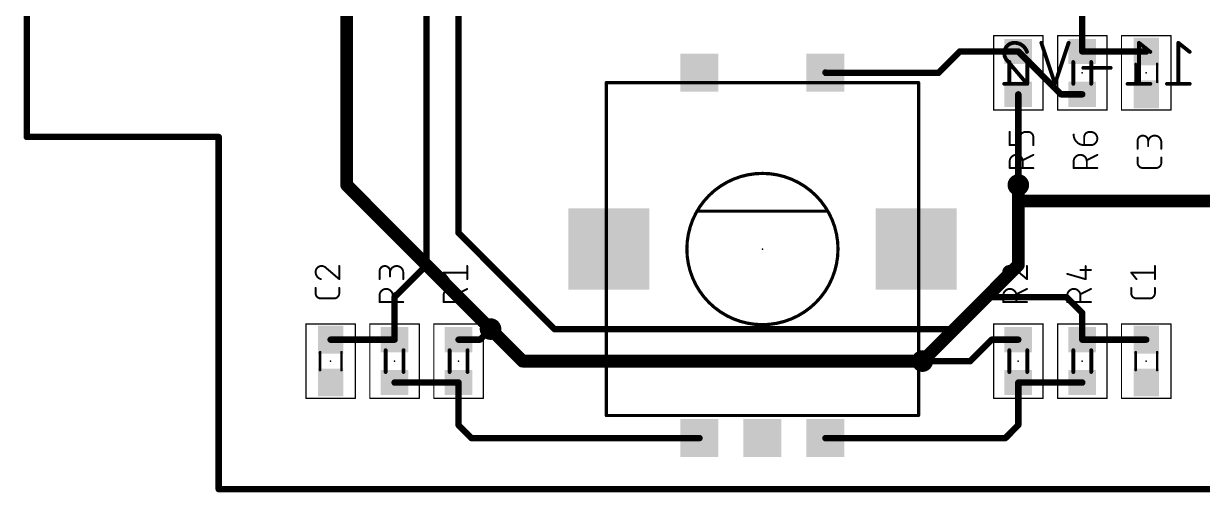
# Model space of a CAD drawing. Extents: x -10 to 79, y 9 to 113.
# Drawn here: x -10.29 to 36.52, y 8.76 to 27.36 of the extents above; entities that cross this region are included whole.
import ezdxf

# ---------------------------------------------------------------- set-up
doc = ezdxf.new("R2010")
doc.units = 0
for name, color, linetype in [('1', 12, 'CONTINUOUS'), ('16', 132, 'CONTINUOUS'), ('17', 110, 'CONTINUOUS'), ('18', 110, 'CONTINUOUS'), ('20', 31, 'CONTINUOUS'), ('21', 253, 'CONTINUOUS'), ('22', 253, 'CONTINUOUS'), ('23', 53, 'CONTINUOUS'), ('25', 253, 'CONTINUOUS'), ('39', 12, 'CONTINUOUS'), ('51', 253, 'CONTINUOUS')]:
    doc.layers.add(name, color=color, linetype=linetype)

# ---------------------------------------------------------------- blocks, each defined once
blk = doc.blocks.new('RECT')
blk.add_solid([(-0.5, -0.5), (0.5, -0.5), (-0.5, 0.5), (0.5, 0.5)])
blk = doc.blocks.new('SQUAREP')
blk.add_solid([(-0.5, -0.5), (0.5, -0.5), (-0.5, 0.5), (0.5, 0.5)])
blk = doc.blocks.new('ROUNDV')
at = {"const_width": 0.5}
blk.add_lwpolyline([(0, -0.25, 1), (0, 0.25, 1), (0, -0.25)], format="xyb", dxfattribs=at)

msp = doc.modelspace()

# ---------------------------------------------------------------- linework, layer by layer
at = {"layer": '1', "const_width": 0.254}
for points in [[(-10.16, 22.86), (-10.16, 113.03)], [(5.715, 28.575), (5.715, 17.78)], [(6.985, 27.94), (6.985, 19.05)], [(31.75, 27.94), (31.75, 26.25)], [(26.885, 26.25), (26.035, 25.4)], [(29.21, 26.25), (26.885, 26.25)], [(30.91, 24.55), (29.21, 26.25)], [(34.29, 26.25), (31.75, 26.25)], [(21.565, 25.4), (21.55, 25.415)], [(26.035, 25.4), (21.565, 25.4)], [(29.21, 24.55), (29.21, 20.955)], [(31.75, 24.55), (30.91, 24.55)], [(-2.54, 22.86), (-10.16, 22.86)], [(-2.54, 8.89), (-2.54, 22.86)], [(6.985, 19.05), (10.795, 15.24)], [(5.715, 17.78), (4.445, 16.51)], [(4.445, 16.51), (4.445, 14.82)], [(26.67, 15.24), (27.94, 16.51)], [(27.94, 16.51), (31.115, 16.51)], [(31.115, 16.51), (31.75, 15.875)], [(31.75, 15.875), (31.75, 14.82)], [(7.835, 14.82), (8.255, 15.24)], [(10.795, 15.24), (26.67, 15.24)], [(1.905, 14.82), (4.445, 14.82)], [(6.985, 14.82), (7.835, 14.82)], [(28.155, 14.82), (27.305, 13.97)], [(29.21, 14.82), (28.155, 14.82)], [(31.75, 14.82), (34.29, 14.82)], [(27.305, 13.97), (25.4, 13.97)], [(4.445, 13.12), (6.985, 13.12)], [(6.985, 11.43), (6.985, 13.12)], [(29.21, 11.43), (29.21, 13.12)], [(29.21, 13.12), (31.75, 13.12)], [(7.5, 10.915), (6.985, 11.43)], [(28.695, 10.915), (29.21, 11.43)], [(16.55, 10.915), (7.5, 10.915)], [(21.55, 10.915), (28.695, 10.915)], [(78.74, 8.89), (-2.54, 8.89)]]:
    msp.add_lwpolyline(points, dxfattribs=at)
at = {"layer": '1', "const_width": 0.127}
for points in [[(26.885, 26.3135, 1), (26.885, 26.1865)], [(26.9299, 26.2051, 1), (26.8401, 26.2949)], [(29.2549, 26.2949, 1), (29.1651, 26.2051)], [(29.21, 26.1865, 1), (29.21, 26.3135)], [(31.75, 26.3135, 1), (31.75, 26.1865)], [(31.6865, 26.25, 1), (31.8135, 26.25)], [(34.29, 26.1865, 1), (34.29, 26.3135)], [(21.5949, 25.4599, 1), (21.5051, 25.3701)], [(21.565, 25.4635, 1), (21.565, 25.3365)], [(21.5201, 25.3551, 1), (21.6099, 25.4449)], [(25.9901, 25.4449, 1), (26.0799, 25.3551)], [(26.035, 25.3365, 1), (26.035, 25.4635)], [(29.2735, 24.55, 1), (29.1465, 24.55)], [(30.91, 24.6135, 1), (30.91, 24.4865)], [(30.8651, 24.5051, 1), (30.9549, 24.5949)], [(31.75, 24.4865, 1), (31.75, 24.6135)], [(-10.16, 22.9235, 1), (-10.16, 22.7965)], [(-2.4765, 22.86, 1), (-2.6035, 22.86)], [(-2.54, 22.7965, 1), (-2.54, 22.9235)], [(-10.2235, 22.86, 1), (-10.0965, 22.86)], [(29.1465, 20.955, 1), (29.2735, 20.955)], [(7.0299, 19.0949, 1), (6.9401, 19.0051)], [(6.9215, 19.05, 1), (7.0485, 19.05)], [(5.6515, 17.78, 1), (5.7785, 17.78)], [(5.7599, 17.7351, 1), (5.6701, 17.8249)], [(4.5085, 16.51, 1), (4.3815, 16.51)], [(4.4001, 16.5549, 1), (4.4899, 16.4651)], [(27.94, 16.5735, 1), (27.94, 16.4465)], [(27.9849, 16.4651, 1), (27.8951, 16.5549)], [(31.1599, 16.5549, 1), (31.0701, 16.4651)], [(31.115, 16.4465, 1), (31.115, 16.5735)], [(31.8135, 15.875, 1), (31.6865, 15.875)], [(31.7051, 15.8301, 1), (31.7949, 15.9199)], [(8.2999, 15.1951, 1), (8.2101, 15.2849)], [(10.795, 15.3035, 1), (10.795, 15.1765)], [(10.7501, 15.1951, 1), (10.8399, 15.2849)], [(26.6251, 15.2849, 1), (26.7149, 15.1951)], [(26.67, 15.1765, 1), (26.67, 15.3035)], [(1.905, 14.8835, 1), (1.905, 14.7565)], [(4.3815, 14.82, 1), (4.5085, 14.82)], [(4.445, 14.7565, 1), (4.445, 14.8835)], [(6.985, 14.8835, 1), (6.985, 14.7565)], [(7.7901, 14.8649, 1), (7.8799, 14.7751)], [(7.835, 14.7565, 1), (7.835, 14.8835)], [(28.155, 14.8835, 1), (28.155, 14.7565)], [(28.1999, 14.7751, 1), (28.1101, 14.8649)], [(29.21, 14.7565, 1), (29.21, 14.8835)], [(31.75, 14.8835, 1), (31.75, 14.7565)], [(31.6865, 14.82, 1), (31.8135, 14.82)], [(34.29, 14.7565, 1), (34.29, 14.8835)], [(25.4, 14.0335, 1), (25.4, 13.9065)], [(27.2601, 14.0149, 1), (27.3499, 13.9251)], [(27.305, 13.9065, 1), (27.305, 14.0335)], [(4.445, 13.1835, 1), (4.445, 13.0565)], [(7.0485, 13.12, 1), (6.9215, 13.12)], [(6.985, 13.0565, 1), (6.985, 13.1835)], [(29.2735, 13.12, 1), (29.1465, 13.12)], [(29.21, 13.1835, 1), (29.21, 13.0565)], [(31.75, 13.0565, 1), (31.75, 13.1835)], [(7.0299, 11.4749, 1), (6.9401, 11.3851)], [(6.9215, 11.43, 1), (7.0485, 11.43)], [(29.1465, 11.43, 1), (29.2735, 11.43)], [(29.2549, 11.3851, 1), (29.1651, 11.4749)], [(7.5, 10.9785, 1), (7.5, 10.8515)], [(7.4551, 10.8701, 1), (7.5449, 10.9599)], [(16.55, 10.8515, 1), (16.55, 10.9785)], [(21.55, 10.9785, 1), (21.55, 10.8515)], [(28.6501, 10.9599, 1), (28.7399, 10.8701)], [(28.695, 10.8515, 1), (28.695, 10.9785)], [(-2.54, 8.9535, 1), (-2.54, 8.8265)], [(-2.6035, 8.89, 1), (-2.4765, 8.89)]]:
    msp.add_lwpolyline(points, format="xyb", dxfattribs=at)
at = {"layer": '16'}
for points, const_width in [([(-10.16, 22.86), (-10.16, 113.03)], 0.254), ([(2.54, 36.195), (2.54, 20.955)], 0.508), ([(-2.54, 22.86), (-10.16, 22.86)], 0.254), ([(-2.54, 8.89), (-2.54, 22.86)], 0.254), ([(2.54, 20.955), (8.255, 15.24)], 0.508), ([(29.21, 20.32), (29.21, 20.955)], 0.508), ([(29.21, 17.78), (29.21, 20.32)], 0.508), ([(48.895, 20.32), (29.21, 20.32)], 0.508), ([(25.4, 13.97), (29.21, 17.78)], 0.508), ([(8.255, 15.24), (9.525, 13.97)], 0.508), ([(9.525, 13.97), (25.4, 13.97)], 0.508), ([(78.74, 8.89), (-2.54, 8.89)], 0.254)]:
    msp.add_lwpolyline(points, dxfattribs=dict(at, const_width=const_width))
for points, const_width in [([(-10.16, 22.9235, 1), (-10.16, 22.7965)], 0.127), ([(-2.4765, 22.86, 1), (-2.6035, 22.86)], 0.127), ([(-2.54, 22.7965, 1), (-2.54, 22.9235)], 0.127), ([(-10.2235, 22.86, 1), (-10.0965, 22.86)], 0.127), ([(2.6298, 21.0448, 1), (2.4502, 20.8652)], 0.254), ([(2.413, 20.955, 1), (2.667, 20.955)], 0.254), ([(29.337, 20.955, 1), (29.083, 20.955)], 0.254), ([(29.337, 20.32, 1), (29.083, 20.32)], 0.254), ([(29.21, 20.447, 1), (29.21, 20.193)], 0.254), ([(29.083, 20.32, 1), (29.337, 20.32)], 0.254), ([(29.083, 17.78, 1), (29.337, 17.78)], 0.254), ([(29.2998, 17.6902, 1), (29.1202, 17.8698)], 0.254), ([(8.3448, 15.3298, 1), (8.1652, 15.1502)], 0.254), ([(8.1652, 15.1502, 1), (8.3448, 15.3298)], 0.254), ([(9.525, 14.097, 1), (9.525, 13.843)], 0.254), ([(9.4352, 13.8802, 1), (9.6148, 14.0598)], 0.254), ([(25.3102, 14.0598, 1), (25.4898, 13.8802)], 0.254), ([(25.4, 13.843, 1), (25.4, 14.097)], 0.254), ([(-2.54, 8.9535, 1), (-2.54, 8.8265)], 0.127), ([(-2.6035, 8.89, 1), (-2.4765, 8.89)], 0.127)]:
    msp.add_lwpolyline(points, format="xyb", dxfattribs=dict(at, const_width=const_width))
at = {"layer": '20', "const_width": 0.254}
for points in [[(-10.16, 22.86), (-10.16, 113.03)], [(-2.54, 22.86), (-10.16, 22.86)], [(-2.54, 8.89), (-2.54, 22.86)], [(-2.54, 8.89), (78.74, 8.89)]]:
    msp.add_lwpolyline(points, dxfattribs=at)
at = {"layer": '20', "const_width": 0.127}
for points in [[(-10.16, 22.9235, 1), (-10.16, 22.7965)], [(-2.4765, 22.86, 1), (-2.6035, 22.86)], [(-2.54, 22.7965, 1), (-2.54, 22.9235)], [(-10.2235, 22.86, 1), (-10.0965, 22.86)], [(-2.54, 8.9535, 1), (-2.54, 8.8265)], [(-2.6035, 8.89, 1), (-2.4765, 8.89)]]:
    msp.add_lwpolyline(points, format="xyb", dxfattribs=at)
at = {"layer": '21', "const_width": 0.127}
for points in [[(25.25, 25.015), (12.85, 25.015)], [(12.85, 25.015), (12.85, 11.815)], [(25.25, 11.815), (25.25, 25.015)], [(16.45, 19.915), (21.65, 19.915)], [(12.85, 11.815), (25.25, 11.815)]]:
    msp.add_lwpolyline(points, dxfattribs=at)
at = {"layer": '21'}
for points, const_width in [([(12.85, 25.0467, 1), (12.85, 24.9833)], 0.0635), ([(12.8818, 25.015, 1), (12.8183, 25.015)], 0.0635), ([(25.2817, 25.015, 1), (25.2183, 25.015)], 0.0635), ([(25.25, 24.9833, 1), (25.25, 25.0467)], 0.0635), ([(19.05, 15.415, 1), (19.05, 21.415, 1), (19.05, 15.415)], 0.127), ([(16.45, 19.9468, 1), (16.45, 19.8833)], 0.0635), ([(21.65, 19.8833, 1), (21.65, 19.9468)], 0.0635), ([(12.85, 11.8468, 1), (12.85, 11.7833)], 0.0635), ([(12.8183, 11.815, 1), (12.8818, 11.815)], 0.0635), ([(25.2183, 11.815, 1), (25.2817, 11.815)], 0.0635), ([(25.25, 11.7833, 1), (25.25, 11.8468)], 0.0635)]:
    msp.add_lwpolyline(points, format="xyb", dxfattribs=dict(at, const_width=const_width))
at = {"layer": '22'}
for points, const_width in [([(29.0576, 26.5938, 0.4142), (28.6512, 26.1874)], 0.1524), ([(28.6512, 26.1874, 0.2053), (28.7867, 25.8713)], 0.1524), ([(28.6893, 26.1874, 1), (28.6131, 26.1874)], 0.0762), ([(28.6131, 26.1874, 1), (28.6893, 26.1874)], 0.0762), ([(29.5543, 26.2326, 0.3252), (29.0576, 26.5938)], 0.1524), ([(29.0576, 26.6319, 1), (29.0576, 26.5557)], 0.0762), ([(29.0576, 26.5557, 1), (29.0576, 26.6319)], 0.0762), ([(29.5181, 26.2208, 1), (29.5906, 26.2443)], 0.0762), ([(30.1602, 26.6058, 1), (30.0879, 26.5818)], 0.0762), ([(31.2439, 26.5818, 1), (31.1716, 26.6058)], 0.0762), ([(34.0243, 26.6236, 1), (33.9767, 26.564)], 0.0762), ([(34.0386, 26.5938, 1), (33.9624, 26.5938)], 0.0762), ([(34.4283, 26.2028, 1), (34.4759, 26.2623)], 0.0762), ([(35.5875, 26.6236, 1), (35.5399, 26.564)], 0.0762), ([(35.6018, 26.5938, 1), (35.5256, 26.5938)], 0.0762), ([(35.9914, 26.2028, 1), (36.039, 26.2623)], 0.0762), ([(28.8157, 25.896, 1), (28.7576, 25.8466)], 0.0762), ([(28.7604, 25.8437, 1), (28.8129, 25.8989)], 0.0762), ([(31.7913, 25.6385, 1), (31.7913, 25.5623)], 0.0762), ([(32.8751, 25.5623, 1), (32.8751, 25.6385)], 0.0762), ([(28.6512, 25.0063, 1), (28.6512, 24.9301)], 0.0762), ([(29.5253, 24.9435, 1), (29.5833, 24.9929)], 0.0762), ([(29.5543, 24.9301, 1), (29.5543, 25.0063)], 0.0762), ([(30.6297, 24.9802, 1), (30.702, 24.9562)], 0.0762), ([(30.6297, 24.9562, 1), (30.702, 24.9802)], 0.0762), ([(33.549, 25.0063, 1), (33.549, 24.9301)], 0.0762), ([(33.9624, 24.9682, 1), (34.0386, 24.9682)], 0.0762), ([(34.4521, 24.9301, 1), (34.4521, 25.0063)], 0.0762), ([(35.1121, 25.0063, 1), (35.1121, 24.9301)], 0.0762), ([(35.5256, 24.9682, 1), (35.6018, 24.9682)], 0.0762), ([(36.0152, 24.9301, 1), (36.0152, 25.0063)], 0.0762)]:
    msp.add_lwpolyline(points, format="xyb", dxfattribs=dict(at, const_width=const_width))
at = {"layer": '22', "const_width": 0.1524}
for points in [[(30.6659, 24.9682), (30.124, 26.5938)], [(31.2077, 26.5938), (30.6659, 24.9682)], [(34.4521, 26.2326), (34.0005, 26.5938)], [(34.0005, 26.5938), (34.0005, 24.9682)], [(36.0152, 26.2326), (35.5637, 26.5938)], [(35.5637, 26.5938), (35.5637, 24.9682)], [(28.7867, 25.8713), (29.5543, 24.9682)], [(32.8751, 25.6004), (31.7913, 25.6004)], [(29.5543, 24.9682), (28.6512, 24.9682)], [(34.4521, 24.9682), (33.549, 24.9682)], [(36.0152, 24.9682), (35.1121, 24.9682)]]:
    msp.add_lwpolyline(points, dxfattribs=at)
at = {"layer": '23'}
for p in [(29.21, 25.4), (31.75, 25.4), (34.29, 25.4), (19.05, 18.415), (1.905, 13.97), (4.445, 13.97), (6.985, 13.97), (29.21, 13.97), (31.75, 13.97), (34.29, 13.97)]:
    msp.add_point(p, dxfattribs=at)
at = {"layer": '25', "const_width": 0.0762}
for points in [[(28.8671, 22.5368), (28.8671, 23.0589)], [(29.5981, 23.0589), (29.4936, 23.0589)], [(32.0336, 23.0589), (32.0858, 23.0589)], [(29.2848, 22.5368), (28.8671, 22.5368)], [(29.2848, 22.8501), (29.2848, 22.5368)], [(29.8069, 22.5368), (29.8069, 22.8501)], [(31.8248, 22.5368), (31.8248, 22.8501)], [(32.0858, 22.5368), (31.8248, 22.5368)], [(33.9471, 22.3927), (33.9471, 22.7059)], [(34.3648, 22.7059), (34.3648, 22.4971)], [(34.8869, 22.3927), (34.8869, 22.6537)], [(29.8069, 22.1502), (29.3892, 21.9414)], [(32.3469, 22.1502), (31.9292, 21.9414)], [(33.9471, 21.8369), (33.9471, 22.0458)], [(34.8869, 22.0458), (34.8869, 21.8369)], [(28.8671, 21.6281), (28.8671, 21.8892)], [(29.8069, 21.6281), (28.8671, 21.6281)], [(29.3892, 21.8892), (29.3892, 21.6281)], [(31.4071, 21.6281), (31.4071, 21.8892)], [(32.3469, 21.6281), (31.4071, 21.6281)], [(31.9292, 21.8892), (31.9292, 21.6281)], [(34.6781, 21.6281), (34.1559, 21.6281)], [(1.7258, 17.6636), (2.2479, 17.2198)], [(2.2479, 17.2198), (2.2479, 17.7419)], [(3.8481, 17.2198), (3.8481, 17.5331)], [(4.2658, 17.5331), (4.2658, 17.3242)], [(4.7879, 17.2198), (4.7879, 17.4808)], [(6.5969, 17.2198), (6.3881, 17.4808)], [(6.3881, 17.4808), (7.3279, 17.4808)], [(7.3279, 17.2198), (7.3279, 17.7419)], [(29.0308, 17.6636), (29.5529, 17.2198)], [(29.5529, 17.2198), (29.5529, 17.7419)], [(31.1531, 17.4286), (31.8841, 17.2198)], [(31.6752, 17.5853), (32.0929, 17.5853)], [(31.8841, 17.2198), (31.8841, 17.7419)], [(33.9019, 17.2198), (33.6931, 17.4808)], [(33.6931, 17.4808), (34.6329, 17.4808)], [(34.6329, 17.2198), (34.6329, 17.7419)], [(1.3081, 16.6641), (1.3081, 16.8729)], [(2.2479, 16.8729), (2.2479, 16.6641)], [(4.7879, 16.8332), (4.3702, 16.6244)], [(7.3279, 16.8332), (6.9102, 16.6244)], [(29.5529, 16.8332), (29.1352, 16.6244)], [(32.0929, 16.8332), (31.6752, 16.6244)], [(33.6931, 16.6641), (33.6931, 16.8729)], [(34.6329, 16.8729), (34.6329, 16.6641)], [(2.0391, 16.4552), (1.5169, 16.4552)], [(3.8481, 16.3111), (3.8481, 16.5722)], [(4.3702, 16.5722), (4.3702, 16.3111)], [(6.3881, 16.3111), (6.3881, 16.5722)], [(6.9102, 16.5722), (6.9102, 16.3111)], [(28.6131, 16.3111), (28.6131, 16.5722)], [(29.1352, 16.5722), (29.1352, 16.3111)], [(31.1531, 16.3111), (31.1531, 16.5722)], [(31.6752, 16.5722), (31.6752, 16.3111)], [(34.4241, 16.4552), (33.9019, 16.4552)], [(4.7879, 16.3111), (3.8481, 16.3111)], [(7.3279, 16.3111), (6.3881, 16.3111)], [(29.5529, 16.3111), (28.6131, 16.3111)], [(32.0929, 16.3111), (31.1531, 16.3111)]]:
    msp.add_lwpolyline(points, dxfattribs=at)
at = {"layer": '25'}
for points, const_width in [([(28.8862, 23.0589, 1), (28.8481, 23.0589)], 0.0381), ([(29.4936, 23.0589, 0.4142), (29.2848, 22.8501)], 0.0762), ([(29.4936, 23.078, 1), (29.4936, 23.0399)], 0.0381), ([(29.4936, 23.0399, 1), (29.4936, 23.078)], 0.0381), ([(29.8069, 22.8501, 0.4142), (29.5981, 23.0589)], 0.0762), ([(29.5981, 23.078, 1), (29.5981, 23.0399)], 0.0381), ([(29.5981, 23.0399, 1), (29.5981, 23.078)], 0.0381), ([(31.4071, 22.9545, 0.4142), (31.8248, 22.5368)], 0.0762), ([(31.4261, 22.9545, 1), (31.388, 22.9545)], 0.0381), ([(32.0336, 23.0589, 0.4142), (31.8248, 22.8501)], 0.0762), ([(32.0336, 23.078, 1), (32.0336, 23.0399)], 0.0381), ([(32.0336, 23.0399, 1), (32.0336, 23.078)], 0.0381), ([(32.0858, 22.5368, 1), (32.0858, 23.0589)], 0.0762), ([(32.0858, 23.078, 1), (32.0858, 23.0399)], 0.0381), ([(32.0858, 23.0399, 1), (32.0858, 23.078)], 0.0381), ([(34.3648, 22.7059, 1), (33.9471, 22.7059)], 0.0762), ([(34.8869, 22.6537, 1), (34.3648, 22.6537)], 0.0762), ([(28.8671, 22.5558, 1), (28.8671, 22.5177)], 0.0381), ([(28.8481, 22.5368, 1), (28.8862, 22.5368)], 0.0381), ([(29.3038, 22.8501, 1), (29.2657, 22.8501)], 0.0381), ([(29.2657, 22.8501, 1), (29.3038, 22.8501)], 0.0381), ([(29.2657, 22.5368, 1), (29.3038, 22.5368)], 0.0381), ([(29.2848, 22.5177, 1), (29.2848, 22.5558)], 0.0381), ([(29.826, 22.8501, 1), (29.7879, 22.8501)], 0.0381), ([(29.7879, 22.8501, 1), (29.826, 22.8501)], 0.0381), ([(29.7879, 22.5368, 1), (29.826, 22.5368)], 0.0381), ([(31.8438, 22.8501, 1), (31.8057, 22.8501)], 0.0381), ([(31.8057, 22.8501, 1), (31.8438, 22.8501)], 0.0381), ([(31.8248, 22.5558, 1), (31.8248, 22.5177)], 0.0381), ([(31.8057, 22.5368, 1), (31.8438, 22.5368)], 0.0381), ([(31.8248, 22.5177, 1), (31.8248, 22.5558)], 0.0381), ([(32.0858, 22.5558, 1), (32.0858, 22.5177)], 0.0381), ([(32.0858, 22.5177, 1), (32.0858, 22.5558)], 0.0381), ([(33.9661, 22.7059, 1), (33.928, 22.7059)], 0.0381), ([(33.928, 22.7059, 1), (33.9661, 22.7059)], 0.0381), ([(34.3838, 22.7059, 1), (34.3457, 22.7059)], 0.0381), ([(34.3457, 22.7059, 1), (34.3838, 22.7059)], 0.0381), ([(34.3457, 22.6537, 1), (34.3838, 22.6537)], 0.0381), ([(34.3457, 22.4971, 1), (34.3838, 22.4971)], 0.0381), ([(34.906, 22.6537, 1), (34.8679, 22.6537)], 0.0381), ([(34.8679, 22.6537, 1), (34.906, 22.6537)], 0.0381), ([(29.3892, 21.8892, 1), (28.8671, 21.8892)], 0.0762), ([(29.8154, 22.1332, 1), (29.7984, 22.1672)], 0.0381), ([(31.9292, 21.8892, 1), (31.4071, 21.8892)], 0.0762), ([(32.3554, 22.1332, 1), (32.3384, 22.1672)], 0.0381), ([(33.928, 22.3927, 1), (33.9661, 22.3927)], 0.0381), ([(33.9661, 22.0458, 1), (33.928, 22.0458)], 0.0381), ([(34.8679, 22.3927, 1), (34.906, 22.3927)], 0.0381), ([(34.906, 22.0458, 1), (34.8679, 22.0458)], 0.0381), ([(28.8862, 21.8892, 1), (28.8481, 21.8892)], 0.0381), ([(28.8481, 21.8892, 1), (28.8862, 21.8892)], 0.0381), ([(28.8671, 21.6471, 1), (28.8671, 21.609)], 0.0381), ([(28.8481, 21.6281, 1), (28.8862, 21.6281)], 0.0381), ([(29.3807, 21.9584, 1), (29.3977, 21.9243)], 0.0381), ([(29.4083, 21.8892, 1), (29.3702, 21.8892)], 0.0381), ([(29.3702, 21.8892, 1), (29.4083, 21.8892)], 0.0381), ([(29.3702, 21.6281, 1), (29.4083, 21.6281)], 0.0381), ([(29.8069, 21.609, 1), (29.8069, 21.6471)], 0.0381), ([(31.4261, 21.8892, 1), (31.388, 21.8892)], 0.0381), ([(31.388, 21.8892, 1), (31.4261, 21.8892)], 0.0381), ([(31.4071, 21.6471, 1), (31.4071, 21.609)], 0.0381), ([(31.388, 21.6281, 1), (31.4261, 21.6281)], 0.0381), ([(31.9207, 21.9584, 1), (31.9377, 21.9243)], 0.0381), ([(31.9483, 21.8892, 1), (31.9102, 21.8892)], 0.0381), ([(31.9102, 21.8892, 1), (31.9483, 21.8892)], 0.0381), ([(31.9102, 21.6281, 1), (31.9483, 21.6281)], 0.0381), ([(32.3469, 21.609, 1), (32.3469, 21.6471)], 0.0381), ([(33.9661, 21.8369, 1), (33.928, 21.8369)], 0.0381), ([(33.928, 21.8369, 1), (33.9661, 21.8369)], 0.0381), ([(33.9471, 21.8369, 0.4142), (34.1559, 21.6281)], 0.0762), ([(34.1559, 21.6471, 1), (34.1559, 21.609)], 0.0381), ([(34.1559, 21.609, 1), (34.1559, 21.6471)], 0.0381), ([(34.6781, 21.6281, 0.4142), (34.8869, 21.8369)], 0.0762), ([(34.6781, 21.6471, 1), (34.6781, 21.609)], 0.0381), ([(34.6781, 21.609, 1), (34.6781, 21.6471)], 0.0381), ([(34.906, 21.8369, 1), (34.8679, 21.8369)], 0.0381), ([(34.8679, 21.8369, 1), (34.906, 21.8369)], 0.0381), ([(1.5431, 17.7419, 0.4142), (1.3081, 17.5069)], 0.0762), ([(1.3081, 17.5069, 0.3252), (1.5169, 17.2198)], 0.0762), ([(1.3271, 17.507, 1), (1.2891, 17.5069)], 0.0381), ([(1.2891, 17.5069, 1), (1.3272, 17.5069)], 0.0381), ([(1.7258, 17.6636, 0.2053), (1.5431, 17.7419)], 0.0762), ([(1.543, 17.7609, 1), (1.5431, 17.7229)], 0.0381), ([(1.5431, 17.7229, 1), (1.5431, 17.761)], 0.0381), ([(1.7381, 17.6781, 1), (1.7135, 17.6491)], 0.0381), ([(1.712, 17.6504, 1), (1.7396, 17.6767)], 0.0381), ([(2.267, 17.7419, 1), (2.2288, 17.7419)], 0.0381), ([(4.2658, 17.5331, 1), (3.8481, 17.5331)], 0.0762), ([(3.8672, 17.5331, 1), (3.8291, 17.5331)], 0.0381), ([(3.8291, 17.5331, 1), (3.8672, 17.5331)], 0.0381), ([(4.2848, 17.5331, 1), (4.2467, 17.5331)], 0.0381), ([(4.2467, 17.5331, 1), (4.2848, 17.5331)], 0.0381), ([(4.2467, 17.4808, 1), (4.2848, 17.4808)], 0.0381), ([(4.2467, 17.3242, 1), (4.2848, 17.3242)], 0.0381), ([(4.7879, 17.4808, 1), (4.2658, 17.4808)], 0.0762), ([(4.807, 17.4808, 1), (4.7689, 17.4808)], 0.0381), ([(4.7689, 17.4808, 1), (4.807, 17.4808)], 0.0381), ([(6.3881, 17.4999, 1), (6.3881, 17.4618)], 0.0381), ([(6.403, 17.4927, 1), (6.3732, 17.4689)], 0.0381), ([(7.347, 17.7419, 1), (7.3089, 17.7419)], 0.0381), ([(7.3279, 17.4618, 1), (7.3279, 17.4999)], 0.0381), ([(28.8481, 17.7419, 0.4142), (28.6131, 17.5069)], 0.0762), ([(28.6131, 17.5069, 0.3252), (28.8219, 17.2198)], 0.0762), ([(28.6321, 17.507, 1), (28.5941, 17.5069)], 0.0381), ([(28.5941, 17.5069, 1), (28.6322, 17.5069)], 0.0381), ([(29.0308, 17.6636, 0.2053), (28.8481, 17.7419)], 0.0762), ([(28.848, 17.7609, 1), (28.8481, 17.7229)], 0.0381), ([(28.8481, 17.7229, 1), (28.8481, 17.761)], 0.0381), ([(29.0431, 17.6781, 1), (29.0185, 17.6491)], 0.0381), ([(29.017, 17.6504, 1), (29.0446, 17.6767)], 0.0381), ([(29.572, 17.7419, 1), (29.5339, 17.7419)], 0.0381), ([(31.1583, 17.447, 1), (31.1479, 17.4103)], 0.0381), ([(31.6752, 17.6043, 1), (31.6752, 17.5662)], 0.0381), ([(31.9031, 17.7419, 1), (31.865, 17.7419)], 0.0381), ([(32.0929, 17.5662, 1), (32.0929, 17.6043)], 0.0381), ([(33.6931, 17.4999, 1), (33.6931, 17.4618)], 0.0381), ([(33.708, 17.4927, 1), (33.6782, 17.4689)], 0.0381), ([(34.6519, 17.7419, 1), (34.6138, 17.7419)], 0.0381), ([(34.6329, 17.4618, 1), (34.6329, 17.4999)], 0.0381), ([(1.3272, 16.8729, 1), (1.2891, 16.8729)], 0.0381), ([(1.5111, 17.2017, 1), (1.5228, 17.2379)], 0.0381), ([(2.2288, 17.2198, 1), (2.267, 17.2198)], 0.0381), ([(2.267, 16.8729, 1), (2.2288, 16.8729)], 0.0381), ([(2.2356, 17.2053, 1), (2.2602, 17.2343)], 0.0381), ([(3.8291, 17.2198, 1), (3.8672, 17.2198)], 0.0381), ([(4.3702, 16.5722, 1), (3.8481, 16.5722)], 0.0762), ([(4.7689, 17.2198, 1), (4.807, 17.2198)], 0.0381), ([(4.7964, 16.8162, 1), (4.7794, 16.8502)], 0.0381), ([(6.9102, 16.5722, 1), (6.3881, 16.5722)], 0.0762), ([(6.5821, 17.2079, 1), (6.6118, 17.2317)], 0.0381), ([(7.3089, 17.2198, 1), (7.347, 17.2198)], 0.0381), ([(7.3364, 16.8162, 1), (7.3194, 16.8502)], 0.0381), ([(29.1352, 16.5722, 1), (28.6131, 16.5722)], 0.0762), ([(28.8161, 17.2017, 1), (28.8278, 17.2379)], 0.0381), ([(29.5339, 17.2198, 1), (29.572, 17.2198)], 0.0381), ([(29.5406, 17.2053, 1), (29.5652, 17.2343)], 0.0381), ([(29.5614, 16.8162, 1), (29.5444, 16.8502)], 0.0381), ([(31.6752, 16.5722, 1), (31.1531, 16.5722)], 0.0762), ([(31.865, 17.2198, 1), (31.9031, 17.2198)], 0.0381), ([(31.8788, 17.2015, 1), (31.8893, 17.2381)], 0.0381), ([(32.1014, 16.8162, 1), (32.0844, 16.8502)], 0.0381), ([(33.7122, 16.8729, 1), (33.6741, 16.8729)], 0.0381), ([(33.8871, 17.2079, 1), (33.9168, 17.2317)], 0.0381), ([(34.6138, 17.2198, 1), (34.6519, 17.2198)], 0.0381), ([(34.6519, 16.8729, 1), (34.6138, 16.8729)], 0.0381), ([(1.3271, 16.6641, 1), (1.289, 16.6641)], 0.0381), ([(1.3081, 16.6641, 0.4142), (1.5169, 16.4552)], 0.0762), ([(1.2891, 16.6641, 1), (1.3272, 16.6641)], 0.0381), ([(1.5169, 16.4743, 1), (1.5169, 16.4362)], 0.0381), ([(1.5169, 16.4362, 1), (1.5169, 16.4743)], 0.0381), ([(2.0391, 16.4552, 0.4142), (2.2479, 16.6641)], 0.0762), ([(2.0391, 16.4743, 1), (2.0391, 16.4362)], 0.0381), ([(2.0391, 16.4362, 1), (2.0391, 16.4743)], 0.0381), ([(2.267, 16.6641, 1), (2.2288, 16.6641)], 0.0381), ([(2.2288, 16.6641, 1), (2.267, 16.6641)], 0.0381), ([(3.8672, 16.5722, 1), (3.8291, 16.5722)], 0.0381), ([(3.8291, 16.5722, 1), (3.8672, 16.5722)], 0.0381), ([(4.3617, 16.6414, 1), (4.3787, 16.6073)], 0.0381), ([(4.3893, 16.5722, 1), (4.3512, 16.5722)], 0.0381), ([(4.3512, 16.5722, 1), (4.3893, 16.5722)], 0.0381), ([(6.4072, 16.5722, 1), (6.3691, 16.5722)], 0.0381), ([(6.3691, 16.5722, 1), (6.4072, 16.5722)], 0.0381), ([(6.9017, 16.6414, 1), (6.9187, 16.6073)], 0.0381), ([(6.9293, 16.5722, 1), (6.8912, 16.5722)], 0.0381), ([(6.8912, 16.5722, 1), (6.9293, 16.5722)], 0.0381), ([(28.6322, 16.5722, 1), (28.5941, 16.5722)], 0.0381), ([(28.5941, 16.5722, 1), (28.6322, 16.5722)], 0.0381), ([(29.1267, 16.6414, 1), (29.1437, 16.6073)], 0.0381), ([(29.1543, 16.5722, 1), (29.1162, 16.5722)], 0.0381), ([(29.1162, 16.5722, 1), (29.1543, 16.5722)], 0.0381), ([(31.1722, 16.5722, 1), (31.1341, 16.5722)], 0.0381), ([(31.1341, 16.5722, 1), (31.1722, 16.5722)], 0.0381), ([(31.6667, 16.6414, 1), (31.6837, 16.6073)], 0.0381), ([(31.6943, 16.5722, 1), (31.6562, 16.5722)], 0.0381), ([(31.6562, 16.5722, 1), (31.6943, 16.5722)], 0.0381), ([(33.7121, 16.6641, 1), (33.674, 16.6641)], 0.0381), ([(33.6931, 16.6641, 0.4142), (33.9019, 16.4552)], 0.0762), ([(33.6741, 16.6641, 1), (33.7122, 16.6641)], 0.0381), ([(33.9019, 16.4743, 1), (33.9019, 16.4362)], 0.0381), ([(33.9019, 16.4362, 1), (33.9019, 16.4743)], 0.0381), ([(34.4241, 16.4552, 0.4142), (34.6329, 16.6641)], 0.0762), ([(34.4241, 16.4743, 1), (34.4241, 16.4362)], 0.0381), ([(34.4241, 16.4362, 1), (34.4241, 16.4743)], 0.0381), ([(34.6519, 16.6641, 1), (34.6138, 16.6641)], 0.0381), ([(34.6138, 16.6641, 1), (34.6519, 16.6641)], 0.0381), ([(3.8481, 16.3301, 1), (3.8481, 16.292)], 0.0381), ([(3.8291, 16.3111, 1), (3.8672, 16.3111)], 0.0381), ([(4.3512, 16.3111, 1), (4.3893, 16.3111)], 0.0381), ([(4.7879, 16.292, 1), (4.7879, 16.3301)], 0.0381), ([(6.3881, 16.3301, 1), (6.3881, 16.292)], 0.0381), ([(6.3691, 16.3111, 1), (6.4072, 16.3111)], 0.0381), ([(6.8912, 16.3111, 1), (6.9293, 16.3111)], 0.0381), ([(7.3279, 16.292, 1), (7.3279, 16.3301)], 0.0381), ([(28.6131, 16.3301, 1), (28.6131, 16.292)], 0.0381), ([(28.5941, 16.3111, 1), (28.6322, 16.3111)], 0.0381), ([(29.1162, 16.3111, 1), (29.1543, 16.3111)], 0.0381), ([(29.5529, 16.292, 1), (29.5529, 16.3301)], 0.0381), ([(31.1531, 16.3301, 1), (31.1531, 16.292)], 0.0381), ([(31.1341, 16.3111, 1), (31.1722, 16.3111)], 0.0381), ([(31.6562, 16.3111, 1), (31.6943, 16.3111)], 0.0381), ([(32.0929, 16.292, 1), (32.0929, 16.3301)], 0.0381)]:
    msp.add_lwpolyline(points, format="xyb", dxfattribs=dict(at, const_width=const_width))
at = {"layer": '39', "const_width": 0.0508}
for points in [[(28.227, 23.927), (28.227, 26.873)], [(28.227, 26.873), (30.193, 26.873)], [(30.193, 26.873), (30.193, 23.927)], [(30.767, 23.927), (30.767, 26.873)], [(30.767, 26.873), (32.733, 26.873)], [(32.733, 26.873), (32.733, 23.927)], [(33.307, 23.927), (33.307, 26.873)], [(33.307, 26.873), (35.273, 26.873)], [(35.273, 26.873), (35.273, 23.927)], [(30.193, 23.927), (28.227, 23.927)], [(32.733, 23.927), (30.767, 23.927)], [(35.273, 23.927), (33.307, 23.927)], [(0.922, 12.497), (0.922, 15.443)], [(0.922, 15.443), (2.888, 15.443)], [(2.888, 15.443), (2.888, 12.497)], [(3.462, 12.497), (3.462, 15.443)], [(3.462, 15.443), (5.428, 15.443)], [(5.428, 15.443), (5.428, 12.497)], [(6.002, 12.497), (6.002, 15.443)], [(6.002, 15.443), (7.968, 15.443)], [(7.968, 15.443), (7.968, 12.497)], [(28.227, 12.497), (28.227, 15.443)], [(28.227, 15.443), (30.193, 15.443)], [(30.193, 15.443), (30.193, 12.497)], [(30.767, 12.497), (30.767, 15.443)], [(30.767, 15.443), (32.733, 15.443)], [(32.733, 15.443), (32.733, 12.497)], [(33.307, 12.497), (33.307, 15.443)], [(33.307, 15.443), (35.273, 15.443)], [(35.273, 15.443), (35.273, 12.497)], [(2.888, 12.497), (0.922, 12.497)], [(5.428, 12.497), (3.462, 12.497)], [(7.968, 12.497), (6.002, 12.497)], [(30.193, 12.497), (28.227, 12.497)], [(32.733, 12.497), (30.767, 12.497)], [(35.273, 12.497), (33.307, 12.497)]]:
    msp.add_lwpolyline(points, dxfattribs=at)
at = {"layer": '39', "const_width": 0.0254}
for points in [[(28.2397, 26.873, 1), (28.2143, 26.873)], [(28.227, 26.8857, 1), (28.227, 26.8603)], [(30.2057, 26.873, 1), (30.1803, 26.873)], [(30.193, 26.8603, 1), (30.193, 26.8857)], [(30.7797, 26.873, 1), (30.7543, 26.873)], [(30.767, 26.8857, 1), (30.767, 26.8603)], [(32.7457, 26.873, 1), (32.7203, 26.873)], [(32.733, 26.8603, 1), (32.733, 26.8857)], [(33.3197, 26.873, 1), (33.2943, 26.873)], [(33.307, 26.8857, 1), (33.307, 26.8603)], [(35.2857, 26.873, 1), (35.2603, 26.873)], [(35.273, 26.8603, 1), (35.273, 26.8857)], [(28.227, 23.9397, 1), (28.227, 23.9143)], [(28.2143, 23.927, 1), (28.2397, 23.927)], [(30.1803, 23.927, 1), (30.2057, 23.927)], [(30.193, 23.9143, 1), (30.193, 23.9397)], [(30.767, 23.9397, 1), (30.767, 23.9143)], [(30.7543, 23.927, 1), (30.7797, 23.927)], [(32.7203, 23.927, 1), (32.7457, 23.927)], [(32.733, 23.9143, 1), (32.733, 23.9397)], [(33.307, 23.9397, 1), (33.307, 23.9143)], [(33.2943, 23.927, 1), (33.3197, 23.927)], [(35.2603, 23.927, 1), (35.2857, 23.927)], [(35.273, 23.9143, 1), (35.273, 23.9397)], [(0.9347, 15.443, 1), (0.9093, 15.443)], [(0.922, 15.4557, 1), (0.922, 15.4303)], [(2.9007, 15.443, 1), (2.8753, 15.443)], [(2.888, 15.4303, 1), (2.888, 15.4557)], [(3.4747, 15.443, 1), (3.4493, 15.443)], [(3.462, 15.4557, 1), (3.462, 15.4303)], [(5.4407, 15.443, 1), (5.4153, 15.443)], [(5.428, 15.4303, 1), (5.428, 15.4557)], [(6.0147, 15.443, 1), (5.9893, 15.443)], [(6.002, 15.4557, 1), (6.002, 15.4303)], [(7.9807, 15.443, 1), (7.9553, 15.443)], [(7.968, 15.4303, 1), (7.968, 15.4557)], [(28.2397, 15.443, 1), (28.2143, 15.443)], [(28.227, 15.4557, 1), (28.227, 15.4303)], [(30.2057, 15.443, 1), (30.1803, 15.443)], [(30.193, 15.4303, 1), (30.193, 15.4557)], [(30.7797, 15.443, 1), (30.7543, 15.443)], [(30.767, 15.4557, 1), (30.767, 15.4303)], [(32.7457, 15.443, 1), (32.7203, 15.443)], [(32.733, 15.4303, 1), (32.733, 15.4557)], [(33.3197, 15.443, 1), (33.2943, 15.443)], [(33.307, 15.4557, 1), (33.307, 15.4303)], [(35.2857, 15.443, 1), (35.2603, 15.443)], [(35.273, 15.4303, 1), (35.273, 15.4557)], [(0.922, 12.5097, 1), (0.922, 12.4843)], [(0.9093, 12.497, 1), (0.9347, 12.497)], [(2.8753, 12.497, 1), (2.9007, 12.497)], [(2.888, 12.4843, 1), (2.888, 12.5097)], [(3.462, 12.5097, 1), (3.462, 12.4843)], [(3.4493, 12.497, 1), (3.4747, 12.497)], [(5.4153, 12.497, 1), (5.4407, 12.497)], [(5.428, 12.4843, 1), (5.428, 12.5097)], [(6.002, 12.5097, 1), (6.002, 12.4843)], [(5.9893, 12.497, 1), (6.0147, 12.497)], [(7.9553, 12.497, 1), (7.9807, 12.497)], [(7.968, 12.4843, 1), (7.968, 12.5097)], [(28.227, 12.5097, 1), (28.227, 12.4843)], [(28.2143, 12.497, 1), (28.2397, 12.497)], [(30.1803, 12.497, 1), (30.2057, 12.497)], [(30.193, 12.4843, 1), (30.193, 12.5097)], [(30.767, 12.5097, 1), (30.767, 12.4843)], [(30.7543, 12.497, 1), (30.7797, 12.497)], [(32.7203, 12.497, 1), (32.7457, 12.497)], [(32.733, 12.4843, 1), (32.733, 12.5097)], [(33.307, 12.5097, 1), (33.307, 12.4843)], [(33.2943, 12.497, 1), (33.3197, 12.497)], [(35.2603, 12.497, 1), (35.2857, 12.497)], [(35.273, 12.4843, 1), (35.273, 12.5097)]]:
    msp.add_lwpolyline(points, format="xyb", dxfattribs=at)
at = {"layer": '51'}
for points, const_width in [([(28.854, 25.832), (28.854, 24.968)], 0.1524), ([(29.566, 24.968), (29.566, 25.832)], 0.1524), ([(31.394, 25.832), (31.394, 24.968)], 0.1524), ([(32.106, 24.968), (32.106, 25.832)], 0.1524), ([(33.871, 25.756), (33.871, 25.044)], 0.1016), ([(34.722, 25.756), (34.722, 25.044)], 0.1016), ([(1.486, 14.326), (1.486, 13.614)], 0.1016), ([(2.337, 14.326), (2.337, 13.614)], 0.1016), ([(4.089, 14.402), (4.089, 13.538)], 0.1524), ([(4.801, 13.538), (4.801, 14.402)], 0.1524), ([(6.629, 14.402), (6.629, 13.538)], 0.1524), ([(7.341, 13.538), (7.341, 14.402)], 0.1524), ([(28.854, 14.402), (28.854, 13.538)], 0.1524), ([(29.566, 13.538), (29.566, 14.402)], 0.1524), ([(31.394, 14.402), (31.394, 13.538)], 0.1524), ([(32.106, 13.538), (32.106, 14.402)], 0.1524), ([(33.871, 14.326), (33.871, 13.614)], 0.1016), ([(34.722, 14.326), (34.722, 13.614)], 0.1016)]:
    msp.add_lwpolyline(points, dxfattribs=dict(at, const_width=const_width))
for points, const_width in [([(28.8921, 25.832, 1), (28.8159, 25.832)], 0.0762), ([(29.6041, 25.832, 1), (29.5279, 25.832)], 0.0762), ([(31.4321, 25.832, 1), (31.3559, 25.832)], 0.0762), ([(32.1441, 25.832, 1), (32.0679, 25.832)], 0.0762), ([(33.8964, 25.756, 1), (33.8456, 25.756)], 0.0508), ([(34.7474, 25.756, 1), (34.6966, 25.756)], 0.0508), ([(28.8159, 24.968, 1), (28.8921, 24.968)], 0.0762), ([(29.5279, 24.968, 1), (29.6041, 24.968)], 0.0762), ([(31.3559, 24.968, 1), (31.4321, 24.968)], 0.0762), ([(32.0679, 24.968, 1), (32.1441, 24.968)], 0.0762), ([(33.8456, 25.044, 1), (33.8964, 25.044)], 0.0508), ([(34.6966, 25.044, 1), (34.7474, 25.044)], 0.0508), ([(1.5114, 14.326, 1), (1.4606, 14.326)], 0.0508), ([(2.3624, 14.326, 1), (2.3116, 14.326)], 0.0508), ([(4.1271, 14.402, 1), (4.0509, 14.402)], 0.0762), ([(4.8391, 14.402, 1), (4.7629, 14.402)], 0.0762), ([(6.6671, 14.402, 1), (6.5909, 14.402)], 0.0762), ([(7.3791, 14.402, 1), (7.3029, 14.402)], 0.0762), ([(28.8921, 14.402, 1), (28.8159, 14.402)], 0.0762), ([(29.6041, 14.402, 1), (29.5279, 14.402)], 0.0762), ([(31.4321, 14.402, 1), (31.3559, 14.402)], 0.0762), ([(32.1441, 14.402, 1), (32.0679, 14.402)], 0.0762), ([(33.8964, 14.326, 1), (33.8456, 14.326)], 0.0508), ([(34.7474, 14.326, 1), (34.6966, 14.326)], 0.0508), ([(1.4606, 13.614, 1), (1.5114, 13.614)], 0.0508), ([(2.3116, 13.614, 1), (2.3624, 13.614)], 0.0508), ([(4.0509, 13.538, 1), (4.1271, 13.538)], 0.0762), ([(4.7629, 13.538, 1), (4.8391, 13.538)], 0.0762), ([(6.5909, 13.538, 1), (6.6671, 13.538)], 0.0762), ([(7.3029, 13.538, 1), (7.3791, 13.538)], 0.0762), ([(28.8159, 13.538, 1), (28.8921, 13.538)], 0.0762), ([(29.5279, 13.538, 1), (29.6041, 13.538)], 0.0762), ([(31.3559, 13.538, 1), (31.4321, 13.538)], 0.0762), ([(32.0679, 13.538, 1), (32.1441, 13.538)], 0.0762), ([(33.8456, 13.614, 1), (33.8964, 13.614)], 0.0508), ([(34.6966, 13.614, 1), (34.7474, 13.614)], 0.0508)]:
    msp.add_lwpolyline(points, format="xyb", dxfattribs=dict(at, const_width=const_width))

# ---------------------------------------------------------------- block references
at = {"layer": '1', "yscale": 1.1}
for p, rotation in [((29.21, 26.25), 270), ((31.75, 26.25), 270), ((29.21, 24.55), 270), ((31.75, 24.55), 270), ((4.445, 14.82), 270), ((6.985, 14.82), 90), ((29.21, 14.82), 90), ((31.75, 14.82), 90), ((4.445, 13.12), 270), ((6.985, 13.12), 90), ((29.21, 13.12), 90), ((31.75, 13.12), 90)]:
    msp.add_blockref('RECT', p, dxfattribs=dict(at, rotation=rotation))
at = {"layer": '1', "xscale": 1.1, "rotation": 270}
for p in [(34.29, 26.25), (34.29, 24.55), (1.905, 14.82), (34.29, 14.82), (1.905, 13.12), (34.29, 13.12)]:
    msp.add_blockref('RECT', p, dxfattribs=at)
at = {"layer": '17'}
for p, xscale, yscale in [((16.55, 25.415), 1.508, 1.508), ((16.55, 25.415), 1.508, 1.508), ((21.55, 25.415), 1.508, 1.508), ((21.55, 25.415), 1.508, 1.508), ((12.95, 18.415), 3.216, 3.216), ((12.95, 18.415), 3.216, 3.216), ((25.15, 18.415), 3.216, 3.216), ((25.15, 18.415), 3.216, 3.216), ((16.55, 10.915), 1.508, 1.508), ((16.55, 10.915), 1.508, 1.508), ((19.05, 10.915), 1.508, 1.508), ((19.05, 10.915), 1.508, 1.508), ((21.55, 10.915), 1.508, 1.508), ((21.55, 10.915), 1.508, 1.508)]:
    msp.add_blockref('SQUAREP', p, dxfattribs=dict(at, xscale=xscale, yscale=yscale))
at = {"layer": '18', "xscale": 0.8564, "yscale": 0.8564}
for p in [(29.21, 20.955), (29.21, 20.955), (8.255, 15.24), (8.255, 15.24), (25.4, 13.97), (25.4, 13.97)]:
    msp.add_blockref('ROUNDV', p, dxfattribs=at)
at = {"layer": '51'}
for p, xscale, yscale, rotation in [((29.21, 26.035), 0.4064, 0.8636, 270), ((31.75, 26.035), 0.4064, 0.8636, 270), ((34.2951, 25.9882), 0.5001, 0.95, 270), ((29.21, 24.765), 0.4064, 0.8636, 270), ((31.75, 24.765), 0.4064, 0.8636, 270), ((34.2951, 24.8198), 0.5001, 0.95, 270), ((1.9101, 14.5582), 0.5001, 0.95, 270), ((4.445, 14.605), 0.4064, 0.8636, 270), ((6.985, 14.605), 0.4064, 0.8636, 90), ((29.21, 14.605), 0.4064, 0.8636, 90), ((31.75, 14.605), 0.4064, 0.8636, 90), ((34.2951, 14.5582), 0.5001, 0.95, 270), ((1.9101, 13.3898), 0.5001, 0.95, 270), ((34.2951, 13.3898), 0.5001, 0.95, 270), ((4.445, 13.335), 0.4064, 0.8636, 270), ((6.985, 13.335), 0.4064, 0.8636, 90), ((29.21, 13.335), 0.4064, 0.8636, 90), ((31.75, 13.335), 0.4064, 0.8636, 90)]:
    msp.add_blockref('RECT', p, dxfattribs=dict(at, xscale=xscale, yscale=yscale, rotation=rotation))

doc.saveas('drawing.dxf')
